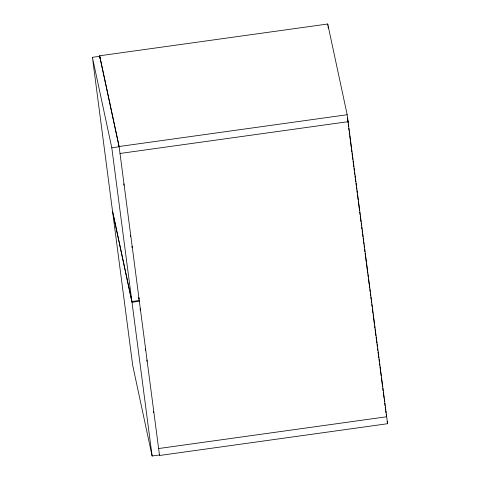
<?xml version="1.0" encoding="UTF-8"?>
<svg xmlns="http://www.w3.org/2000/svg" width="480" height="480" viewBox="0 0 480 480"><rect width="100%" height="100%" fill="white"/><g stroke="black" fill="none" stroke-linecap="round" stroke-linejoin="round"><path stroke-width="0.72" d="M99.654 55.782L327.726 24L347.178 114.726L387.594 423.708L159.528 455.496L119.106 146.514L99.654 55.782L100.02 58.566M92.406 57.324L99.732 56.298L119.13 146.772L111.798 147.792L92.406 57.324L112.512 211.038L131.91 301.512L139.236 300.486M119.106 146.514L347.178 114.726M120.018 153.468L348.084 121.68L347.304 118.02M159.45 454.98L152.118 456L132.726 365.532L112.614 211.812L132.006 302.28L139.338 301.26M158.616 448.542L386.688 416.76L386.19 414.426M387.126 421.512L387.594 423.708M138.612 297.57L138.924 299.028L138.672 297.558M138.558 297.612L138.87 299.07M347.778 120.834L348.072 123.066M348.264 124.548L348.558 126.78M348.75 128.268L349.044 130.494M349.236 131.982L349.53 134.214M349.722 135.702L351.378 148.332M351.57 149.82L351.864 152.052M352.056 153.54L352.836 159.486M353.028 160.968L353.322 163.2M353.514 164.688L353.808 166.914M354 168.402L354.294 170.634M354.486 172.122L354.78 174.348M354.972 175.836L355.266 178.068M355.464 179.55L355.752 181.782M355.95 183.27L356.238 185.496M356.436 186.984L356.724 189.216M356.922 190.704L357.21 192.93M357.408 194.418L358.086 199.62M358.278 201.108L359.544 210.768M359.742 212.256L360.03 214.488M360.228 215.97L361.002 221.916M361.2 223.404L361.488 225.636M361.686 227.124L361.974 229.35M362.172 230.838L362.46 233.07M362.658 234.552L362.946 236.784M363.144 238.272L363.432 240.498M363.63 241.986L363.918 244.218M364.116 245.7L364.404 247.932M364.602 249.42L364.89 251.646M365.088 253.134L366.252 262.056M366.45 263.544L367.71 273.204M367.908 274.692L368.196 276.918M368.394 278.406L369.174 284.352M369.366 285.84L369.66 288.072M369.852 289.554L370.146 291.786M370.338 293.274L370.632 295.5M370.824 296.988L371.118 299.22M371.31 300.702L371.604 302.934M371.796 304.422L372.09 306.648M372.282 308.136L372.966 313.338M373.158 314.826L374.424 324.492M374.616 325.974L374.91 328.206M375.102 329.694L375.882 335.64M376.074 337.122L376.368 339.354M376.56 340.842L376.854 343.068M377.046 344.556L377.34 346.788M377.532 348.276L377.826 350.502M378.018 351.99L378.312 354.222M378.504 355.704L378.798 357.936M378.99 359.424L379.284 361.65M379.476 363.138L379.77 365.37M379.962 366.858L381.132 375.774M381.324 377.262L382.59 386.922M382.782 388.41L383.076 390.642M383.268 392.124L384.048 398.07M384.24 399.558L384.534 401.79M384.726 403.278L385.02 405.504M385.212 406.992L385.506 409.224M385.698 410.706L385.992 412.938M327.726 24L327.906 25.392M328.092 26.778L328.272 28.17M123.792 183.834L123.99 185.322M130.506 235.122L130.698 236.61M131.964 246.27L132.156 247.758M140.13 308.706L140.322 310.194M145.38 348.84L145.572 350.328M146.838 359.988L147.03 361.476M153.546 411.276L153.744 412.764M111.798 147.792L131.91 301.512M132.006 302.28L152.118 456"/></g></svg>
